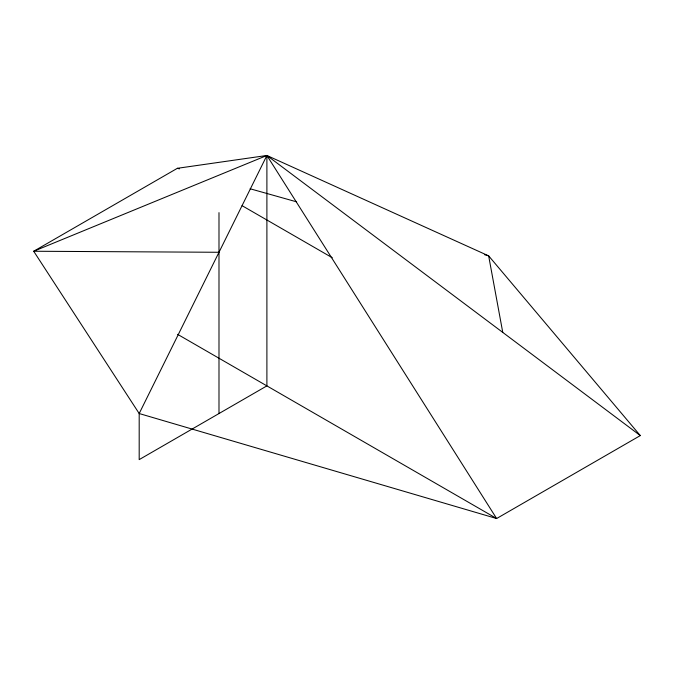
<?xml version="1.0" encoding="UTF-8"?>
<svg xmlns="http://www.w3.org/2000/svg" width="674" height="674" viewBox="0 0 674 674"><rect width="100%" height="100%" fill="white"/><g stroke="black" fill="none" stroke-linecap="round" stroke-linejoin="round"><path stroke-width="1.01" d="M640.3 435.581L266.896 155.475L139.189 413.533L139.189 459.617L266.896 385.882L266.896 155.475L177.372 168.306L33.7 251.25L139.189 413.533L496.628 518.525L640.3 435.581L488.65 255.859L266.896 155.475L33.7 251.25L218.991 252.278M177.372 168.306L179.394 168.879M250.138 188.771L296.627 201.846M484.606 254.721L488.65 255.859L502.762 332.408M242.067 205.663L332.29 257.746M177.624 334.346L496.628 518.525L266.896 155.475M218.991 212.63L218.991 413.541"/></g></svg>
